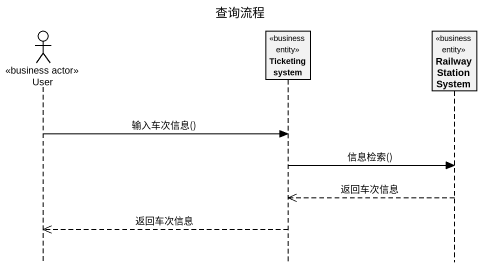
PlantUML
@startuml
title 查询流程
hide footbox
actor User <<business actor>>
participant "Ticketing system" as Ticketing_system <<business entity>>
participant "Railway Station System" as Railway_Station_System <<business entity>>

User -> Ticketing_system : 输入车次信息()
Ticketing_system -> Railway_Station_System : 信息检索()
Railway_Station_System -->> Ticketing_system : 返回车次信息
Ticketing_system -->> User : 返回车次信息
@enduml
